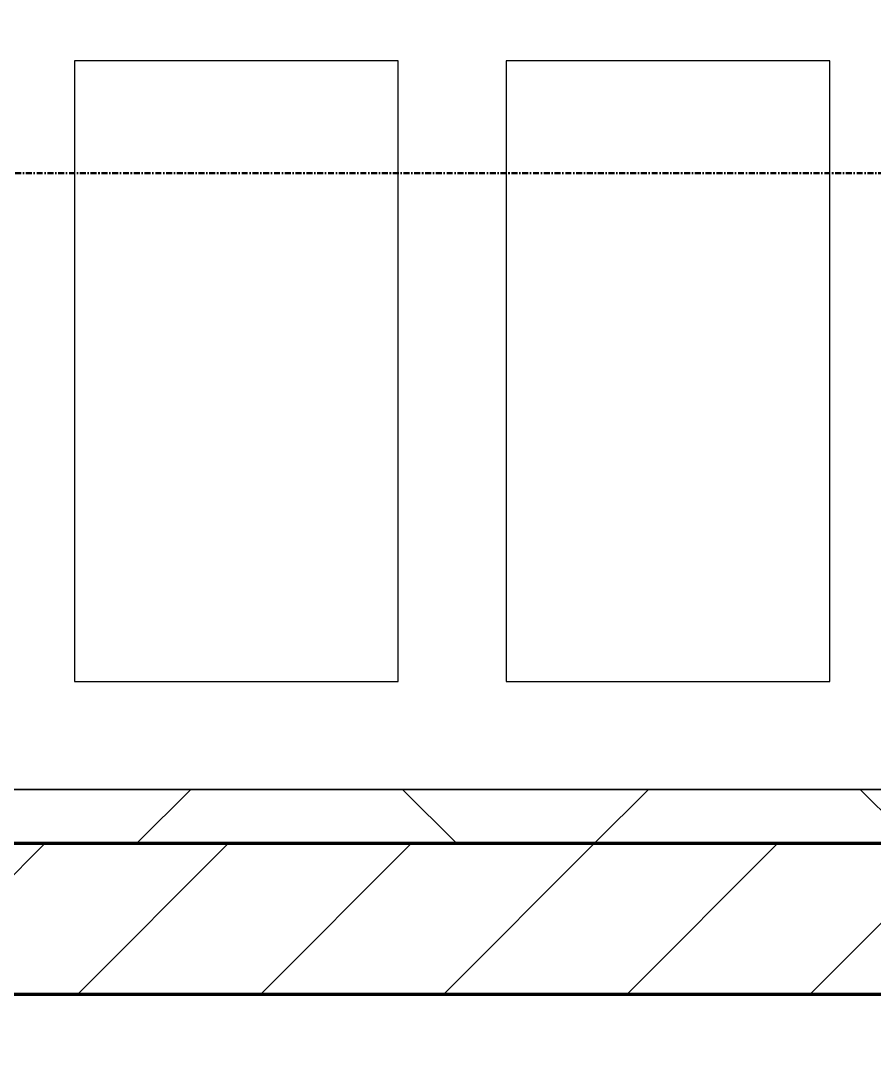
# Model space of a CAD drawing. Header units: millimetres. Extents: x -678720 to -601931, y -306 to 39239.
# Drawn here: x -652774 to -651982, y 4332 to 5282 of the extents above; entities that cross this region are included whole.
import ezdxf
from ezdxf.xclip import XClip

# ---------------------------------------------------------------- set-up
doc = ezdxf.new("R2010")
doc.units = ezdxf.units.MM
doc.header["$XCLIPFRAME"] = 0
doc.linetypes.add('DPA_Grid _ Level 100', pattern=[10, 5.5, -1.6, 1.3, -1.6])
doc.layers.add('000 - WIPEOUT', color=250, linetype='Continuous')
doc.layers.add('A11_ALU.SOLID SHEET', color=2, linetype='Continuous')
for name, color, linetype, lineweight in [('A-GLAZ-CURT', 2, 'Continuous', 9), ('A-WALL', 5, 'Continuous', 35), ('A-WALL-FNSH', 2, 'Continuous', 35), ('A-WALL-PATT', 1, 'Continuous', 35), ('G-ANNO-SECL', 3, 'Continuous', 9)]:
    doc.layers.add(name, color=color, linetype=linetype, lineweight=lineweight)

# ---------------------------------------------------------------- blocks, each defined once
blk = doc.blocks.new('PPLS-PP19_Custom Tile Pattern - Custom Tile Pattern-V113-4234-01 ENLARGED MULTI-PURPOSE LEVEL - REFLECTED CEILING PLAN - SHEET 5')
at = {"layer": 'A-GLAZ-CURT'}
for p, q in [((-300, 0), (300, 0)), ((300, 0), (-300, 0)), ((-293.07, 0), (-275.75, 0)), ((-275.75, 0), (-293.07, 0)), ((-222.32, 0), (-205, 0)), ((-205, 0), (-222.32, 0)), ((195.99, 0), (207.21, 0)), ((207.21, 0), (195.99, 0)), ((207.24, 0), (213.31, 0)), ((213.31, 0), (207.24, 0)), ((230.06, 0), (300, 0)), ((-300, -50), (300, -50)), ((300, -50), (-300, -50))]:
    blk.add_line(p, q, dxfattribs=at)
at = {"layer": 'A-GLAZ-CURT', "flags": 128}
for points in [[(-300, 0), (-291.56, 0), (-283.3, 0), (-275.2, 0), (-267.26, 0), (-259.45, 0), (-251.77, 0), (-244.2, 0), (-236.74, 0), (-229.36, 0), (-222.06, 0), (-214.83, 0), (-207.71, 0), (-200.76, 0), (-194.02, 0), (-188.29, 0)], [(-125.17, 0), (-128.55, 0), (-134.16, 0), (-140.03, 0), (-145.5, 0), (-150.63, 0), (-155.53, 0), (-160.27, 0), (-164.95, 0), (-169.65, 0), (-174.47, 0), (-179.49, 0), (-184.81, 0), (-190.44, 0), (-196.37, 0), (-202.58, 0), (-209.04, 0), (-215.73, 0), (-222.63, 0), (-229.72, 0), (-236.97, 0), (-244.39, 0), (-251.96, 0), (-259.67, 0), (-267.51, 0), (-275.48, 0), (-283.55, 0), (-291.73, 0), (-300, 0)], [(-187.54, 0), (-181.38, 0), (-175.58, 0), (-170.25, 0), (-165.64, 0), (-162.01, 0), (-159.53, 0), (-157.46, 0), (-154.52, 0), (-149.42, 0), (-141.84, 0), (-132.81, 0), (-126.08, 0)]]:
    blk.add_lwpolyline(points, dxfattribs=at)
at = {"layer": 'A-GLAZ-CURT'}
for points, knots in [([(-300, 0), (-284.65, 0), (-236.57, 0), (-174.61, 0), (-129.95, 0), (-110.8, 0), (-99.5, 0), (-91.46, 0)], [-5323.127839, -5323.127839, -5323.127839, -5323.127839, -4502.809032, -2700.551212, -1002.059161, -460.363443, 0, 0, 0, 0]), ([(-122.46, 0), (-126.46, 0), (-152.89, 0), (-202.69, 0), (-262.56, 0), (-294.48, 0), (-300, 0)], [-17507.862731, -17507.862731, -17507.862731, -17507.862731, -17136.203329, -15131.813646, -13729.592194, -13439.944408, -13439.944408, -13439.944408, -13439.944408]), ([(-137.88, 0), (-140.56, 0), (-147.66, 0), (-147.69, 0), (-158.72, 0), (-174.02, 0), (-185.59, 0), (-209.77, 0), (-232.01, 0), (-255.22, 0), (-262.59, 0), (-264.9, 0), (-265.4, 0)], [-3187.727384, -3187.727384, -3187.727384, -3187.727384, -2919.378265, -2477.344047, -2237.412286, -2029.680487, -1755.085331, -1400.429864, -858.079193, -543.655514, -208.940337, 0, 0, 0, 0]), ([(-258.6, 0), (-257.91, 0), (-254.26, 0), (-241.25, 0), (-225.99, 0), (-213.1, 0), (-200.91, 0), (-193.12, 0), (-188.31, 0)], [-5722.54675, -5722.54675, -5722.54675, -5722.54675, -5657.471696, -5413.335975, -5017.494783, -4832.723979, -4666.091899, -4386.695702, -4386.695702, -4386.695702, -4386.695702]), ([(-188.31, 0), (-191.35, 0), (-202.82, 0), (-216.65, 0), (-231.26, 0), (-233.46, 0), (-234, 0)], [-1584.066717, -1584.066717, -1584.066717, -1584.066717, -1422.553702, -978.033455, -846.069444, -682.911962, -682.911962, -682.911962, -682.911962]), ([(-233.49, 0), (-233.44, 0), (-232.38, 0), (-230.74, 0), (-225.3, 0), (-223.63, 0)], [-455.274641, -455.274641, -455.274641, -455.274641, -440.605512, -119.536984, 0, 0, 0, 0]), ([(-223.63, 0), (-219.39, 0), (-206.17, 0), (-188.58, 0), (-169.02, 0), (-152.12, 0), (-136.84, 0), (-127.33, 0), (-124.19, 0), (-123.43, 0), (-123.28, 0)], [-5463.295695, -5463.295695, -5463.295695, -5463.295695, -5161.076232, -4739.070012, -4465.409639, -4149.119819, -3839.893365, -3647.167523, -3488.92562, -3439.852845, -3439.852845, -3439.852845, -3439.852845]), ([(-187.88, 0), (-187.39, 0), (-180.91, 0), (-171.77, 0), (-158.7, 0), (-157.22, 0)], [-4378.324359, -4378.324359, -4378.324359, -4378.324359, -4349.945572, -4000.813434, -3840.635403, -3840.635403, -3840.635403, -3840.635403]), ([(-133.82, 0), (-135.51, 0), (-137.8, 0), (-149.31, 0), (-162.01, 0), (-174.84, 0), (-184.58, 0), (-187.78, 0)], [-2731.647847, -2731.647847, -2731.647847, -2731.647847, -2418.507304, -2308.929706, -2113.765672, -1763.376603, -1593.461244, -1593.461244, -1593.461244, -1593.461244]), ([(-152.35, 0), (-151.03, 0), (-147.71, 0), (-143.57, 0), (-138.62, 0)], [-3494.978217, -3494.978217, -3494.978217, -3494.978217, -3371.022232, -3227.460399, -3227.460399, -3227.460399, -3227.460399]), ([(-123.27, 0), (-124.63, 0), (-128.35, 0), (-136.96, 0), (-147.46, 0), (-150.03, 0), (-150.57, 0)], [-5814.755826, -5814.755826, -5814.755826, -5814.755826, -5700.061948, -5508.838257, -5298.784692, -5196.16478, -5196.16478, -5196.16478, -5196.16478]), ([(-150.34, 0), (-150.07, 0), (-147.75, 0), (-142.6, 0), (-127.26, 0), (-107.3, 0), (-90.42, 0), (-75.26, 0), (-68.41, 0), (-65.12, 0), (-63.63, 0)], [-4948.728362, -4948.728362, -4948.728362, -4948.728362, -4883.323924, -4440.880425, -4054.690705, -3793.097032, -3402.597032, -3144.956779, -3050.982048, -2969.237017, -2969.237017, -2969.237017, -2969.237017]), ([(-122.81, 0), (-128.03, 0), (-136.73, 0), (-147.74, 0), (-149.07, 0)], [-6742.200112, -6742.200112, -6742.200112, -6742.200112, -6449.282163, -6277.220794, -6277.220794, -6277.220794, -6277.220794]), ([(-148.23, 0), (-146.94, 0), (-140.15, 0), (-137.28, 0), (-133.93, 0), (-128.78, 0), (-126.5, 0)], [-6162.058746, -6162.058746, -6162.058746, -6162.058746, -6017.569127, -5560.701257, -5364.112219, -5231.017328, -5231.017328, -5231.017328, -5231.017328]), ([(-86.16, 0), (-91.37, 0), (-104.13, 0), (-122.65, 0), (-139.03, 0), (-146.11, 0), (-146.95, 0)], [-1681.3698, -1681.3698, -1681.3698, -1681.3698, -1374.161226, -945.742622, -741.901385, -489.130243, -489.130243, -489.130243, -489.130243]), ([(-146.69, 0), (-146.59, 0), (-145.49, 0), (-135.69, 0), (-128.29, 0), (-125.15, 0)], [-420.34245, -420.34245, -420.34245, -420.34245, -406.956646, -290.263673, 0, 0, 0, 0]), ([(-127.41, 0), (-131.63, 0), (-133.16, 0), (-134.09, 0), (-134.15, 0)], [-8540.990293, -8540.990293, -8540.990293, -8540.990293, -8266.114998, -8246.473386, -8246.473386, -8246.473386, -8246.473386]), ([(-134.15, 0), (-133.32, 0), (-130.31, 0), (-117.33, 0), (-92.04, 0), (-74.02, 0), (-62.74, 0), (-60.36, 0), (-59.97, 0)], [-7657.439573, -7657.439573, -7657.439573, -7657.439573, -7293.749979, -6839.55839, -6236.997189, -5713.340575, -5140.470607, -5006.787413, -5006.787413, -5006.787413, -5006.787413]), ([(-113.43, 0), (-113.44, 0), (-113.96, 0), (-119.73, 0), (-125.43, 0), (-127.03, 0), (-127.41, 0)], [-328.499627, -328.499627, -328.499627, -328.499627, -282.672656, -98.539552, -24.539552, 0, 0, 0, 0]), ([(-126.5, 0), (-122.44, 0), (-108.71, 0), (-86.68, 0), (-63.44, 0), (-54.4, 0), (-48.53, 0), (-30.79, 0), (-18.03, 0), (2.49, 0), (8.63, 0), (9.46, 0)], [-5231.017328, -5231.017328, -5231.017328, -5231.017328, -4994.692869, -4542.524482, -4008.285538, -3689.699207, -3546.54457, -3315.260113, -2864.387349, -2439.246196, -2367.055674, -2367.055674, -2367.055674, -2367.055674]), ([(-125.15, 0), (-124.93, 0), (-124.21, 0), (-123.33, 0), (-122.65, 0)], [-3362.7396, -3362.7396, -3362.7396, -3362.7396, -3342.215224, -3292.682525, -3292.682525, -3292.682525, -3292.682525]), ([(-122.41, 0), (-119.42, 0), (-111.95, 0), (-98.9, 0), (-85.29, 0), (-71.67, 0), (-65.93, 0), (-65.07, 0)], [-3287.027299, -3287.027299, -3287.027299, -3287.027299, -3074.362186, -2902.289527, -2605.247022, -2322.099534, -2241.8264, -2241.8264, -2241.8264, -2241.8264]), ([(-72.93, 0), (-75.51, 0), (-88.86, 0), (-107.04, 0), (-122.39, 0)], [-19442.345229, -19442.345229, -19442.345229, -19442.345229, -18935.241197, -17509.967116, -17509.967116, -17509.967116, -17509.967116]), ([(-26.75, 0), (-27.82, 0), (-36.18, 0), (-53.55, 0), (-78.2, 0), (-104.88, 0), (-117.85, 0), (-122.38, 0)], [-8718.362214, -8718.362214, -8718.362214, -8718.362214, -8532.293389, -8073.216054, -7508.296369, -7004.680444, -6750.09904, -6750.09904, -6750.09904, -6750.09904]), ([(-122.08, 0), (-122.01, 0), (-121.69, 0), (-121.2, 0), (-120.88, 0)], [-3136.336417, -3136.336417, -3136.336417, -3136.336417, -3110.304437, -3035.164275, -3035.164275, -3035.164275, -3035.164275]), ([(-120.13, 0), (-120.14, 0), (-120.23, 0), (-120.62, 0), (-121.76, 0)], [-2933.992132, -2933.992132, -2933.992132, -2933.992132, -2920.575025, -2851.711573, -2851.711573, -2851.711573, -2851.711573]), ([(-36.33, 0), (-36.43, 0), (-37.27, 0), (-45.02, 0), (-46.13, 0), (-60.59, 0), (-81.23, 0), (-99.51, 0), (-114.02, 0), (-117.28, 0), (-118.78, 0)], [-1855.773136, -1855.773136, -1855.773136, -1855.773136, -1810.870157, -1672.078046, -1405.135169, -1060.00838, -740.068933, -229.489605, -116.330425, 0, 0, 0, 0]), ([(-117.74, 0), (-117.19, 0), (-114.78, 0), (-113.43, 0), (-113.43, 0)], [-821.249067, -821.249067, -821.249067, -821.249067, -394.672656, -330.879064, -330.879064, -330.879064, -330.879064]), ([(-57.16, 0), (-58.3, 0), (-66.22, 0), (-85.2, 0), (-107.61, 0), (-116.56, 0), (-117.56, 0)], [-2956.49664, -2956.49664, -2956.49664, -2956.49664, -2842.901703, -2193.204658, -1433.981041, -985.49888, -985.49888, -985.49888, -985.49888]), ([(-115.82, 0), (-114.96, 0), (-110.41, 0), (-96.78, 0), (-77.51, 0), (-64.15, 0), (-56.47, 0)], [-5724.064692, -5724.064692, -5724.064692, -5724.064692, -5430.283136, -5103.229623, -4799.173296, -4396.858249, -4396.858249, -4396.858249, -4396.858249]), ([(9.32, 0), (9.08, 0), (7.65, 0), (2.57, 0), (-12.23, 0), (-25.64, 0), (-40, 0), (-56.24, 0), (-75.59, 0), (-94, 0), (-112.01, 0), (-114.94, 0), (-115.63, 0)], [-2922.926651, -2922.926651, -2922.926651, -2922.926651, -2882.788014, -2720.818881, -2518.50168, -2125.455881, -1792.521578, -1466.981642, -1208.454564, -789.402658, -501.969187, -243.577221, -243.577221, -243.577221, -243.577221]), ([(-91.46, 0), (-90.09, 0), (-84.7, 0), (-77.43, 0), (-72.73, 0), (-72.64, 0), (-72.64, 0)], [-19832.387487, -19832.387487, -19832.387487, -19832.387487, -19753.885894, -19541.04734, -19478.625389, -19471.062469, -19471.062469, -19471.062469, -19471.062469]), ([(-63.96, 0), (-64.13, 0), (-72.5, 0), (-80.63, 0), (-86.16, 0)], [-2171.769325, -2171.769325, -2171.769325, -2171.769325, -2007.031671, -1681.3698, -1681.3698, -1681.3698, -1681.3698]), ([(-29.03, 0), (-33.97, 0), (-43.74, 0), (-56.37, 0), (-71.66, 0), (-77.83, 0), (-82.66, 0), (-83.28, 0), (-83.28, 0)], [-2680.714891, -2680.714891, -2680.714891, -2680.714891, -2413.671296, -2161.752162, -2006.592567, -1646.621388, -1424.436217, -1393.971743, -1393.971743, -1393.971743, -1393.971743]), ([(-83.28, 0), (-83.28, 0), (-82.91, 0), (-76.14, 0), (-66.84, 0), (-60.03, 0), (-56.73, 0)], [-1393.4169, -1393.4169, -1393.4169, -1393.4169, -1353.722004, -1274.333717, -1073.56893, -857.828765, -857.828765, -857.828765, -857.828765]), ([(-66.39, 0), (-66.39, 0), (-63.9, 0), (-60.02, 0), (-56.53, 0)], [-2493.31794, -2493.31794, -2493.31794, -2493.31794, -2315.303971, -1876.385043, -1876.385043, -1876.385043, -1876.385043]), ([(31.18, 0), (25.97, 0), (11.99, 0), (-16.92, 0), (-47.42, 0), (-65.77, 0), (-66.37, 0), (-66.38, 0)], [-4496.803627, -4496.803627, -4496.803627, -4496.803627, -4222.080604, -3745.412743, -2981.410125, -2542.574734, -2498.224237, -2498.224237, -2498.224237, -2498.224237]), ([(-63.63, 0), (-61.49, 0), (-57.39, 0), (-54.49, 0), (-45.2, 0), (-40.79, 0), (-40.46, 0), (-40.44, 0)], [-2969.237017, -2969.237017, -2969.237017, -2969.237017, -2851.217951, -2734.127174, -2474.780881, -2410.990208, -2350.645972, -2350.645972, -2350.645972, -2350.645972]), ([(-56.68, 0), (-55.84, 0), (-53.57, 0), (-46.33, 0), (-42.62, 0), (-41.76, 0)], [-4646.227534, -4646.227534, -4646.227534, -4646.227534, -4469.85053, -4321.566175, -4270.495146, -4270.495146, -4270.495146, -4270.495146]), ([(-56.46, 0), (-53.41, 0), (-45.53, 0), (-36.49, 0), (-33.57, 0), (-29.94, 0), (-28.57, 0)], [-851.808189, -851.808189, -851.808189, -851.808189, -651.549973, -296.515819, -83.513472, 0, 0, 0, 0]), ([(-36.62, 0), (-36.62, 0), (-40.35, 0), (-43.88, 0), (-50.94, 0), (-56.43, 0)], [-4069.478503, -4069.478503, -4069.478503, -4069.478503, -3858.647035, -3538.256648, -2980.750939, -2980.750939, -2980.750939, -2980.750939]), ([(-55.76, 0), (-49.67, 0), (-34.38, 0), (-12.78, 0), (2.52, 0), (7.3, 0), (8.3, 0)], [-4384.389977, -4384.389977, -4384.389977, -4384.389977, -4065.652676, -3589.737505, -3285.047089, -3166.503872, -3166.503872, -3166.503872, -3166.503872]), ([(-55.45, 0), (-55.26, 0), (-48, 0), (-34.42, 0), (-29.82, 0), (-29.19, 0)], [-1832.031107, -1832.031107, -1832.031107, -1832.031107, -1809.437387, -963.711516, -666.19313, -666.19313, -666.19313, -666.19313]), ([(-51.83, 0), (-51.83, 0), (-51.78, 0), (-47.4, 0), (-46.01, 0), (-40.22, 0), (-36.78, 0)], [-632.814994, -632.814994, -632.814994, -632.814994, -627.965721, -508.377888, -260.442412, 0, 0, 0, 0]), ([(76.63, 0), (74.8, 0), (67.65, 0), (53.52, 0), (37, 0), (24.07, 0), (12.82, 0), (-2.9, 0), (-20.62, 0), (-32.81, 0), (-44.85, 0), (-51.43, 0), (-51.79, 0)], [-3095.572228, -3095.572228, -3095.572228, -3095.572228, -2950.589685, -2634.532728, -2313.748533, -2106.613311, -1925.670641, -1617.263037, -1290.787923, -1039.307308, -819.71621, -644.910881, -644.910881, -644.910881, -644.910881]), ([(-41.76, 0), (-39.9, 0), (-37.72, 0), (-36.92, 0), (-36.77, 0)], [-4270.495146, -4270.495146, -4270.495146, -4270.495146, -4161.040818, -4106.245333, -4106.245333, -4106.245333, -4106.245333]), ([(-36.78, 0), (-32.43, 0), (-19.22, 0), (8.83, 0), (43.36, 0), (70.92, 0), (82.12, 0), (83.66, 0)], [-6191.144455, -6191.144455, -6191.144455, -6191.144455, -5862.463379, -5340.621928, -4573.028122, -4094.177415, -3869.465285, -3869.465285, -3869.465285, -3869.465285]), ([(-36.29, 0), (-36.29, 0), (-34.66, 0), (-28.88, 0), (-26.95, 0), (-26.54, 0)], [-9150.272121, -9150.272121, -9150.272121, -9150.272121, -9057.163041, -8919.836787, -8834.607043, -8834.607043, -8834.607043, -8834.607043]), ([(8.53, 0), (6.69, 0), (-2.7, 0), (-16.58, 0), (-34.76, 0), (-36.04, 0)], [-9997.055338, -9997.055338, -9997.055338, -9997.055338, -9884.23066, -9424.652049, -9182.880979, -9182.880979, -9182.880979, -9182.880979]), ([(-33.34, 0), (-33.34, 0), (-32.93, 0), (-31.16, 0), (-30.52, 0)], [-2415.024266, -2415.024266, -2415.024266, -2415.024266, -2357.633367, -2323.618664, -2323.618664, -2323.618664, -2323.618664]), ([(9.45, 0), (6.63, 0), (-2.89, 0), (-17.84, 0), (-30.57, 0), (-31.82, 0), (-32, 0)], [-3477.947924, -3477.947924, -3477.947924, -3477.947924, -3333.063701, -2994.501669, -2698.150104, -2614.070998, -2614.070998, -2614.070998, -2614.070998]), ([(-30.76, 0), (-30.73, 0), (-29.99, 0), (-23.47, 0), (-15.75, 0), (-15.19, 0)], [-54176.191683, -54176.191683, -54176.191683, -54176.191683, -54157.274271, -53749.15266, -53717.791567, -53717.791567, -53717.791567, -53717.791567]), ([(-30.52, 0), (-27.11, 0), (-17.83, 0), (5.99, 0), (22.06, 0), (37.44, 0), (45.92, 0), (57.76, 0), (64.47, 0), (72.74, 0), (74.82, 0), (75.57, 0), (75.66, 0)], [-2323.618664, -2323.618664, -2323.618664, -2323.618664, -2142.497158, -1716.209403, -1206.526904, -1089.329421, -901.315459, -753.071572, -495.328968, -421.953223, -334.951786, -323.314727, -323.314727, -323.314727, -323.314727]), ([(-13, 0), (-14.35, 0), (-17.68, 0), (-25.97, 0), (-29.52, 0), (-30.21, 0)], [-55207.591944, -55207.591944, -55207.591944, -55207.591944, -54789.006179, -54461.685999, -54290.791712, -54290.791712, -54290.791712, -54290.791712]), ([(8.33, 0), (8.19, 0), (7.18, 0), (0.32, 0), (-13.89, 0), (-24.92, 0), (-29.03, 0)], [-3574.286521, -3574.286521, -3574.286521, -3574.286521, -3526.962355, -3285.499107, -2903.012179, -2680.714891, -2680.714891, -2680.714891, -2680.714891]), ([(-28.98, 0), (-28.66, 0), (-27.39, 0), (-24.45, 0), (-22.56, 0)], [-166.548282, -166.548282, -166.548282, -166.548282, -102.06493, 0, 0, 0, 0]), ([(-28.57, 0), (-26.93, 0), (-20.29, 0), (-11.45, 0), (0.44, 0), (7.41, 0), (9.45, 0)], [-5361.429781, -5361.429781, -5361.429781, -5361.429781, -5261.36855, -5050.479954, -4785.90057, -4677.036222, -4677.036222, -4677.036222, -4677.036222]), ([(-22.56, 0), (-20.27, 0), (-17.03, 0), (-11.36, 0), (-7.66, 0), (-6.6, 0), (-6.44, 0)], [-56468.192263, -56468.192263, -56468.192263, -56468.192263, -56344.022017, -56303.229861, -56166.290093, -56124.392176, -56124.392176, -56124.392176, -56124.392176]), ([(-15.19, 0), (-13.07, 0), (-2.77, 0), (7.85, 0), (9.05, 0)], [-461.142613, -461.142613, -461.142613, -461.142613, -429.606584, -425.607381, -425.607381, -425.607381, -425.607381]), ([(-6.54, 0), (-6.73, 0), (-7.2, 0), (-7.6, 0), (-7.79, 0)], [-56009.792147, -56009.792147, -56009.792147, -56009.792147, -55949.290093, -55895.192118, -55895.192118, -55895.192118, -55895.192118]), ([(-2.63, 0), (-2.47, 0), (-1.22, 0), (3.66, 0), (8.63, 0), (9.37, 0)], [-226.825321, -226.825321, -226.825321, -226.825321, -220.269177, -206.416616, -204.062323, -204.062323, -204.062323, -204.062323]), ([(103.09, 0), (101.08, 0), (86.31, 0), (63.34, 0), (35.84, 0), (12, 0), (3.08, 0), (-1.67, 0), (-2.25, 0)], [-375.435014, -375.435014, -375.435014, -375.435014, -369.147452, -330.153101, -307.516438, -285.83788, -246.234814, -234.646884, -234.646884, -234.646884, -234.646884]), ([(9.45, 0), (19.93, 0), (44.3, 0), (88.72, 0), (120.63, 0), (138.28, 0), (138.53, 0)], [-425.164312, -425.164312, -425.164312, -425.164312, -390.253598, -346.313304, -291.370682, -290.5735, -290.5735, -290.5735, -290.5735]), ([(30.82, 0), (29.27, 0), (22.22, 0), (15.1, 0), (9.46, 0)], [-10462.034656, -10462.034656, -10462.034656, -10462.034656, -10363.088938, -10015.981119, -10015.981119, -10015.981119, -10015.981119]), ([(9.48, 0), (12.7, 0), (15.95, 0), (22.91, 0), (31, 0), (39.04, 0), (51.19, 0), (58.74, 0), (61.34, 0), (61.45, 0)], [-2366.412601, -2366.412601, -2366.412601, -2366.412601, -2084.094819, -1956.422387, -1818.904206, -1645.594513, -1443.202566, -1228.752106, -1120.932285, -1120.932285, -1120.932285, -1120.932285]), ([(24.69, 0), (24.54, 0), (20.99, 0), (15.48, 0), (10.8, 0), (9.63, 0)], [-4368.572414, -4368.572414, -4368.572414, -4368.572414, -4306.476363, -4080.000647, -3772.857994, -3772.857994, -3772.857994, -3772.857994]), ([(70.61, 0), (66.16, 0), (55.8, 0), (39.61, 0), (27.02, 0), (15.37, 0), (9.89, 0)], [-4647.237329, -4647.237329, -4647.237329, -4647.237329, -4326.416877, -4098.545751, -3766.694881, -3485.427997, -3485.427997, -3485.427997, -3485.427997]), ([(10.05, 0), (11.7, 0), (17.04, 0), (22.54, 0), (24.49, 0)], [-203.360633, -203.360633, -203.360633, -203.360633, -198.214427, -187.717507, -187.717507, -187.717507, -187.717507]), ([(10.05, 0), (11.37, 0), (15.56, 0), (21.24, 0), (24.62, 0), (24.72, 0), (24.72, 0)], [-4666.429624, -4666.429624, -4666.429624, -4666.429624, -4596.498881, -4445.288762, -4384.376941, -4376.041937, -4376.041937, -4376.041937, -4376.041937]), ([(18.16, 0), (19.15, 0), (24.25, 0), (25.66, 0), (26.12, 0)], [-5700.113719, -5700.113719, -5700.113719, -5700.113719, -5554.232259, -5302.431367, -5302.431367, -5302.431367, -5302.431367]), ([(74.51, 0), (74.11, 0), (70.52, 0), (62.26, 0), (51.85, 0), (43.81, 0), (29.53, 0), (20.67, 0), (18.85, 0), (18.16, 0)], [-6947.744629, -6947.744629, -6947.744629, -6947.744629, -6924.452779, -6738.82075, -6548.303034, -6314.283804, -6135.05769, -5972.647715, -5832.674503, -5832.674503, -5832.674503, -5832.674503]), ([(27.44, 0), (27.9, 0), (29.54, 0), (38.07, 0), (53.39, 0), (71.67, 0), (84.83, 0), (86.01, 0), (92.51, 0), (94.33, 0)], [-5037.309798, -5037.309798, -5037.309798, -5037.309798, -4887.603822, -4705.298446, -4353.683244, -3960.84581, -3759.045785, -3336.541051, -2783.776468, -2783.776468, -2783.776468, -2783.776468]), ([(27.89, 0), (29.09, 0), (33.4, 0), (48.37, 0), (71.92, 0), (100.57, 0), (116.36, 0), (128.63, 0), (128.95, 0)], [-147.777612, -147.777612, -147.777612, -147.777612, -135.792042, -118.513713, -97.899267, -63.759246, -39.050993, -35.895543, -35.895543, -35.895543, -35.895543]), ([(53.18, 0), (53.06, 0), (52.22, 0), (44.99, 0), (36.46, 0), (30.82, 0)], [-622.740158, -622.740158, -622.740158, -622.740158, -566.066452, -360.610861, 0, 0, 0, 0]), ([(136.44, 0), (121.66, 0), (86.93, 0), (51.16, 0), (31.18, 0)], [-106.750556, -106.750556, -106.750556, -106.750556, -59.610984, 0, 0, 0, 0]), ([(75.37, 0), (73.27, 0), (66.56, 0), (57.82, 0), (46.51, 0), (41.18, 0), (36.02, 0), (35.54, 0), (35.54, 0)], [-365.16142, -365.16142, -365.16142, -365.16142, -357.622665, -341.267687, -334.000314, -326.15566, -319.318397, -317.489778, -317.489778, -317.489778, -317.489778]), ([(36.29, 0), (37.77, 0), (48.82, 0), (64.79, 0), (95.91, 0), (124.45, 0), (132.42, 0), (134.6, 0)], [-314.598523, -314.598523, -314.598523, -314.598523, -305.899624, -287.17622, -249.500363, -194.761443, -152.241002, -152.241002, -152.241002, -152.241002]), ([(61.47, 0), (61.47, 0), (61.21, 0), (54.61, 0), (53.71, 0), (53.56, 0)], [-1113.311073, -1113.311073, -1113.311073, -1113.311073, -1096.402191, -891.204116, -747.28819, -747.28819, -747.28819, -747.28819]), ([(75.59, 0), (74.77, 0), (73.11, 0), (71.05, 0), (70.61, 0)], [-154.224808, -154.224808, -154.224808, -154.224808, -31.537676, 0, 0, 0, 0]), ([(114.39, 0), (114.2, 0), (112.08, 0), (105.42, 0), (92.38, 0), (85.95, 0), (78.18, 0), (75.43, 0)], [-8148.58938, -8148.58938, -8148.58938, -8148.58938, -8105.191388, -7723.759874, -7531.75727, -7135.649961, -6966.280622, -6966.280622, -6966.280622, -6966.280622]), ([(168.37, 0), (167.68, 0), (162.47, 0), (147.02, 0), (111.63, 0), (86.24, 0), (76.29, 0)], [-543.375029, -543.375029, -543.375029, -543.375029, -530.793311, -458.593899, -401.860199, -366.257734, -366.257734, -366.257734, -366.257734]), ([(94.4, 0), (94.4, 0), (94.64, 0), (99.11, 0), (108.97, 0), (120.79, 0), (139.94, 0), (163.31, 0), (185.23, 0), (193.62, 0), (194.69, 0), (194.79, 0)], [-2348.345796, -2348.345796, -2348.345796, -2348.345796, -2310.419338, -2233.599744, -2052.234781, -1843.028543, -1530.39897, -1095.004608, -529.74427, -295.064701, -265.121568, -265.121568, -265.121568, -265.121568]), ([(129.02, 0), (129.02, 0), (124.41, 0), (122.35, 0), (114.96, 0), (108.04, 0), (103.09, 0)], [-35.386604, -35.386604, -35.386604, -35.386604, -31.430235, -22.807238, -15.488593, 0, 0, 0, 0]), ([(157.9, 0), (156.77, 0), (151.67, 0), (143.29, 0), (134.04, 0), (126.24, 0), (118.6, 0), (114.23, 0), (111.98, 0), (105.66, 0), (105.23, 0), (105.23, 0)], [-10292.955006, -10292.955006, -10292.955006, -10292.955006, -10098.273015, -9847.788484, -9677.714971, -9567.007022, -9453.21225, -9220.200448, -9012.77275, -8966.157302, -8929.495943, -8929.495943, -8929.495943, -8929.495943]), ([(105.26, 0), (105.52, 0), (111.01, 0), (112.65, 0), (113.59, 0)], [-8920.561005, -8920.561005, -8920.561005, -8920.561005, -8814.835624, -8577.462505, -8577.462505, -8577.462505, -8577.462505]), ([(128.58, 0), (128.8, 0), (130.16, 0), (139.26, 0), (152.67, 0), (161.24, 0), (162.19, 0), (162.75, 0)], [-633.326174, -633.326174, -633.326174, -633.326174, -627.736123, -618.981161, -602.094757, -592.980799, -581.414464, -581.414464, -581.414464, -581.414464]), ([(137.1, 0), (136, 0), (133.64, 0), (129.87, 0), (129.11, 0)], [-670.405967, -670.405967, -670.405967, -670.405967, -651.020627, -640.742133, -640.742133, -640.742133, -640.742133]), ([(193.8, 0), (193.33, 0), (190.11, 0), (183.13, 0), (171, 0), (161.95, 0), (161.28, 0), (158.35, 0), (157.85, 0), (157.77, 0)], [-11665.349007, -11665.349007, -11665.349007, -11665.349007, -11565.880756, -11105.624034, -10839.086983, -10768.332124, -10666.779182, -10580.760289, -10550.278881, -10550.278881, -10550.278881, -10550.278881]), ([(300, 0), (286.53, 0), (254.22, 0), (207.11, 0), (177.41, 0), (159.34, 0), (158.33, 0), (158.3, 0)], [-285.253232, -285.253232, -285.253232, -285.253232, -244.693688, -187.987675, -143.776725, -129.632772, -123.352749, -123.352749, -123.352749, -123.352749]), ([(159.07, 0), (159.13, 0), (160.84, 0), (165.21, 0), (174.15, 0), (185.98, 0), (200.73, 0), (206.42, 0), (206.82, 0)], [-115.643202, -115.643202, -115.643202, -115.643202, -114.681583, -87.660824, -65.295536, -41.623857, -24.459831, -23.12864, -23.12864, -23.12864, -23.12864]), ([(162.75, 0), (165.4, 0), (170.91, 0), (172.61, 0), (172.61, 0)], [-111.264224, -111.264224, -111.264224, -111.264224, -56.742688, -19.085662, -19.085662, -19.085662, -19.085662]), ([(247.1, 0), (246.76, 0), (245.04, 0), (238.34, 0), (226.56, 0), (221.1, 0), (200.27, 0), (182.99, 0), (174.27, 0), (169.67, 0), (168.99, 0)], [-9649.085549, -9649.085549, -9649.085549, -9649.085549, -9581.591397, -9406.094246, -9221.510254, -9016.44624, -8717.832359, -8253.978395, -8152.463617, -8069.855175, -8069.855175, -8069.855175, -8069.855175]), ([(207.23, 0), (206.36, 0), (201.18, 0), (187.54, 0), (175.3, 0), (169.49, 0)], [-189.058965, -189.058965, -189.058965, -189.058965, -184.406837, -162.427601, -142.916156, -142.916156, -142.916156, -142.916156]), ([(171.51, 0), (176.48, 0), (193.23, 0), (200.97, 0), (205.26, 0), (207.3, 0)], [-7971.819559, -7971.819559, -7971.819559, -7971.819559, -7784.112253, -7606.717214, -7350.537248, -7350.537248, -7350.537248, -7350.537248]), ([(172.07, 0), (177.66, 0), (187.87, 0), (200.41, 0), (205.01, 0), (206.73, 0)], [-255.364076, -255.364076, -255.364076, -255.364076, -237.955587, -223.92608, -217.881436, -217.881436, -217.881436, -217.881436]), ([(207.15, 0), (207.6, 0), (210.27, 0), (213.96, 0), (215.11, 0)], [-217.392411, -217.392411, -217.392411, -217.392411, -215.862851, -208.75215, -208.75215, -208.75215, -208.75215]), ([(215.22, 0), (214.62, 0), (211.67, 0), (209.24, 0), (207.63, 0)], [-203.825446, -203.825446, -203.825446, -203.825446, -198.527383, -189.769456, -189.769456, -189.769456, -189.769456]), ([(208.19, 0), (208.35, 0), (210.27, 0), (213.9, 0), (241.96, 0), (266.73, 0), (281.71, 0), (291.71, 0), (296.52, 0), (297.86, 0), (298.09, 0)], [-7311.684787, -7311.684787, -7311.684787, -7311.684787, -7289.299508, -7042.621073, -6582.165592, -6068.460911, -5766.029927, -5566.724884, -5280.360606, -5199.253518, -5199.253518, -5199.253518, -5199.253518]), ([(300, 0), (288.22, 0), (262, 0), (230.43, 0), (219.94, 0), (219.02, 0)], [-12528.858583, -12528.858583, -12528.858583, -12528.858583, -11905.454923, -11162.864862, -10856.732305, -10856.732305, -10856.732305, -10856.732305]), ([(219.9, 0), (220.86, 0), (227.84, 0), (242.06, 0), (246.54, 0), (246.96, 0)], [-10670.940496, -10670.940496, -10670.940496, -10670.940496, -10511.382485, -9925.173265, -9834.877357, -9834.877357, -9834.877357, -9834.877357]), ([(284.76, 0), (284.76, 0), (285.09, 0), (287.47, 0), (293.59, 0), (297.76, 0), (300, 0)], [-4110.630118, -4110.630118, -4110.630118, -4110.630118, -4053.389046, -3959.664717, -3862.421465, -3746.95702, -3746.95702, -3746.95702, -3746.95702]), ([(297.38, 0), (295.84, 0), (291.62, 0), (285.38, 0), (284.87, 0)], [-4803.172655, -4803.172655, -4803.172655, -4803.172655, -4358.271401, -4143.037883, -4143.037883, -4143.037883, -4143.037883])]:
    blk.add_open_spline(points, degree=3, knots=knots, dxfattribs=at)
for points in [[(-122.91, 0), (-125.31, 0), (-129.56, 0), (-133.82, 0)], [(-118.78, 0), (-120.06, 0), (-121.24, 0), (-122.41, 0)], [(-58.83, 0), (-58.45, 0), (-58.05, 0), (-57.51, 0)], [(-39.84, 0), (-39.08, 0), (-38.11, 0), (-37.36, 0)], [(24.49, 0), (25.23, 0), (25.72, 0), (26.04, 0)], [(80.35, 0), (79.57, 0), (78.27, 0), (76.63, 0)], [(84.06, 0), (83.48, 0), (82.41, 0), (81.72, 0)], [(168.74, 0), (168.74, 0), (169.81, 0), (171.51, 0)], [(195.11, 0), (194.91, 0), (194.44, 0), (193.8, 0)], [(207.22, 0), (214.11, 0), (220.19, 0), (230.06, 0)]]:
    blk.add_open_spline(points, degree=3, dxfattribs=at)
blk = doc.blocks.new('*U321')
at = {"layer": 'A-GLAZ-CURT'}
blk.add_blockref('PPLS-PP19_Custom Tile Pattern - Custom Tile Pattern-V113-4234-01 ENLARGED MULTI-PURPOSE LEVEL - REFLECTED CEILING PLAN - SHEET 5', (-19265, -4710), dxfattribs=at)
blk = doc.blocks.new('*U606')
at = {"color": 3}
for points in [[(-287.5, 4750), (287.5, 4750), (287.5, 4450), (-287.5, 4450)], [(-287.5, 4350), (287.5, 4350), (287.5, 4050), (-287.5, 4050)]]:
    blk.add_wipeout(points, dxfattribs=at).dxf.layer = '000 - WIPEOUT'
at = {"layer": 'A11_ALU.SOLID SHEET', "color": 0, "linetype": 'ByBlock'}
for points in [[(-287.5, 4450), (287.5, 4450), (287.5, 4750), (-287.5, 4750)], [(-287.5, 4050), (287.5, 4050), (287.5, 4350), (-287.5, 4350)]]:
    blk.add_lwpolyline(points, close=True, dxfattribs=at)
blk = doc.blocks.new('*U743')
blk.add_lwpolyline([(21173.36, -580), (28210, -580), (28210, -6849.96), (45954.15, -6849.96), (45954.15, 600), (82995.06, 600), (83086.47, 650), (90052, 650), (90392, 990), (103159.16, 990), (103159.16, 4990), (21173.36, 4990), (21173.36, 3485.45), (21203.36, 3485.45), (21203.36, 925.54), (21173.36, 925.54), (21173.36, -580)])
at = {"layer": 'A11_ALU.SOLID SHEET', "color": 0, "linetype": 'ByBlock', "rotation": 90}
blk.add_blockref('*U606', (96708.5, 1377.5), dxfattribs=at)

msp = doc.modelspace()

# ---------------------------------------------------------------- block references
at = {"layer": 'A11_ALU.SOLID SHEET'}
ref = msp.add_blockref('*U743', (-744682.37, 3579.02), dxfattribs=at)
XClip(ref).set_block_clipping_path([(69798.6834257276, -3885.5002684942), (120965.0023936313, 33679.9972602262)])

# ---------------------------------------------------------------- next in the draw order: hatches: boundary and pattern name
at = {"layer": 'A-WALL-PATT', "lineweight": 9}
h = msp.add_hatch(dxfattribs=at)
h.set_pattern_fill('FP_3', color=256, style=0, pattern_type=2)
h.set_pattern_definition([(45, (0, 0), (-212.13203, 212.13203), []), (135, (0, 0), (-212.13203, -212.13203), [])])
h.paths.add_polyline_path([(-654269.66, 4519.02), (-650449.44, 4519.02), (-650561.35, 4569.02), (-654219.66, 4569.02)])
h.paths.add_polyline_path([(-637582.37, 4519.02), (-637582.37, 4569.02), (-643251.04, 4569.02), (-643139.13, 4519.02), (-641132.34, 4519.02)])
h.paths.add_polyline_path([(-648779.13, 4519.02), (-646849.44, 4519.02), (-646961.35, 4569.02), (-650451.04, 4569.02), (-650339.13, 4519.02), (-648845.05, 4519.02)])
h.paths.add_polyline_path([(-643249.44, 4519.02), (-643361.35, 4569.02), (-646851.04, 4569.02), (-646739.13, 4519.02), (-643307.72, 4519.02)])
h = msp.add_hatch(dxfattribs=at)
h.set_pattern_fill('FP_2', color=256, style=0, pattern_type=2)
h.set_pattern_definition([(45, (0, 0), (-84.852814, 84.852814), [])])
h.paths.add_polyline_path([(-644182.37, 4379.02), (-625797.37, 4379.02), (-625797.37, 4519.02), (-643139.13, 4519.02), (-643088.73, 4496.5), (-643084.96, 4498.68), (-643079.79, 4498.68), (-643073.71, 4494.02), (-643072.71, 4489.35), (-643007.37, 4460.15), (-643025.73, 4419.07), (-643249.44, 4519.02), (-646739.13, 4519.02), (-646688.73, 4496.5), (-646684.96, 4498.68), (-646679.79, 4498.68), (-646673.71, 4494.02), (-646672.71, 4489.35), (-646607.37, 4460.15), (-646625.73, 4419.07), (-646849.44, 4519.02), (-650339.13, 4519.02), (-650288.73, 4496.5), (-650284.96, 4498.68), (-650279.79, 4498.68), (-650273.71, 4494.02), (-650272.71, 4489.35), (-650207.37, 4460.15), (-650225.73, 4419.07), (-650449.44, 4519.02), (-654269.66, 4519.02), (-654409.66, 4379.02), (-644296.53, 4379.02)])

# ---------------------------------------------------------------- next in the draw order: linework, layer by layer
at = {"layer": 'A-WALL', "color": 7, "lineweight": 70}
for p, q in [((-654269.66, 4519.02), (-651382.37, 4519.02)), ((-651382.37, 4379.02), (-654211.67, 4379.02))]:
    msp.add_line(p, q, dxfattribs=at)
at = {"layer": 'A-WALL-FNSH', "color": 250}
for p, q in [((-654219.66, 4569.02), (-651382.37, 4569.02)), ((-651382.37, 4519.02), (-654269.66, 4519.02))]:
    msp.add_line(p, q, dxfattribs=at)
at = {"layer": 'G-ANNO-SECL', "linetype": 'DPA_Grid _ Level 100', "lineweight": 50}
msp.add_line((-676908.87, 5139.9), (-604865.64, 5139.9), dxfattribs=at)

# ---------------------------------------------------------------- next in the draw order: block references
msp.add_blockref('*U321', (-633017.37, 9279.02))

doc.saveas('drawing.dxf')
